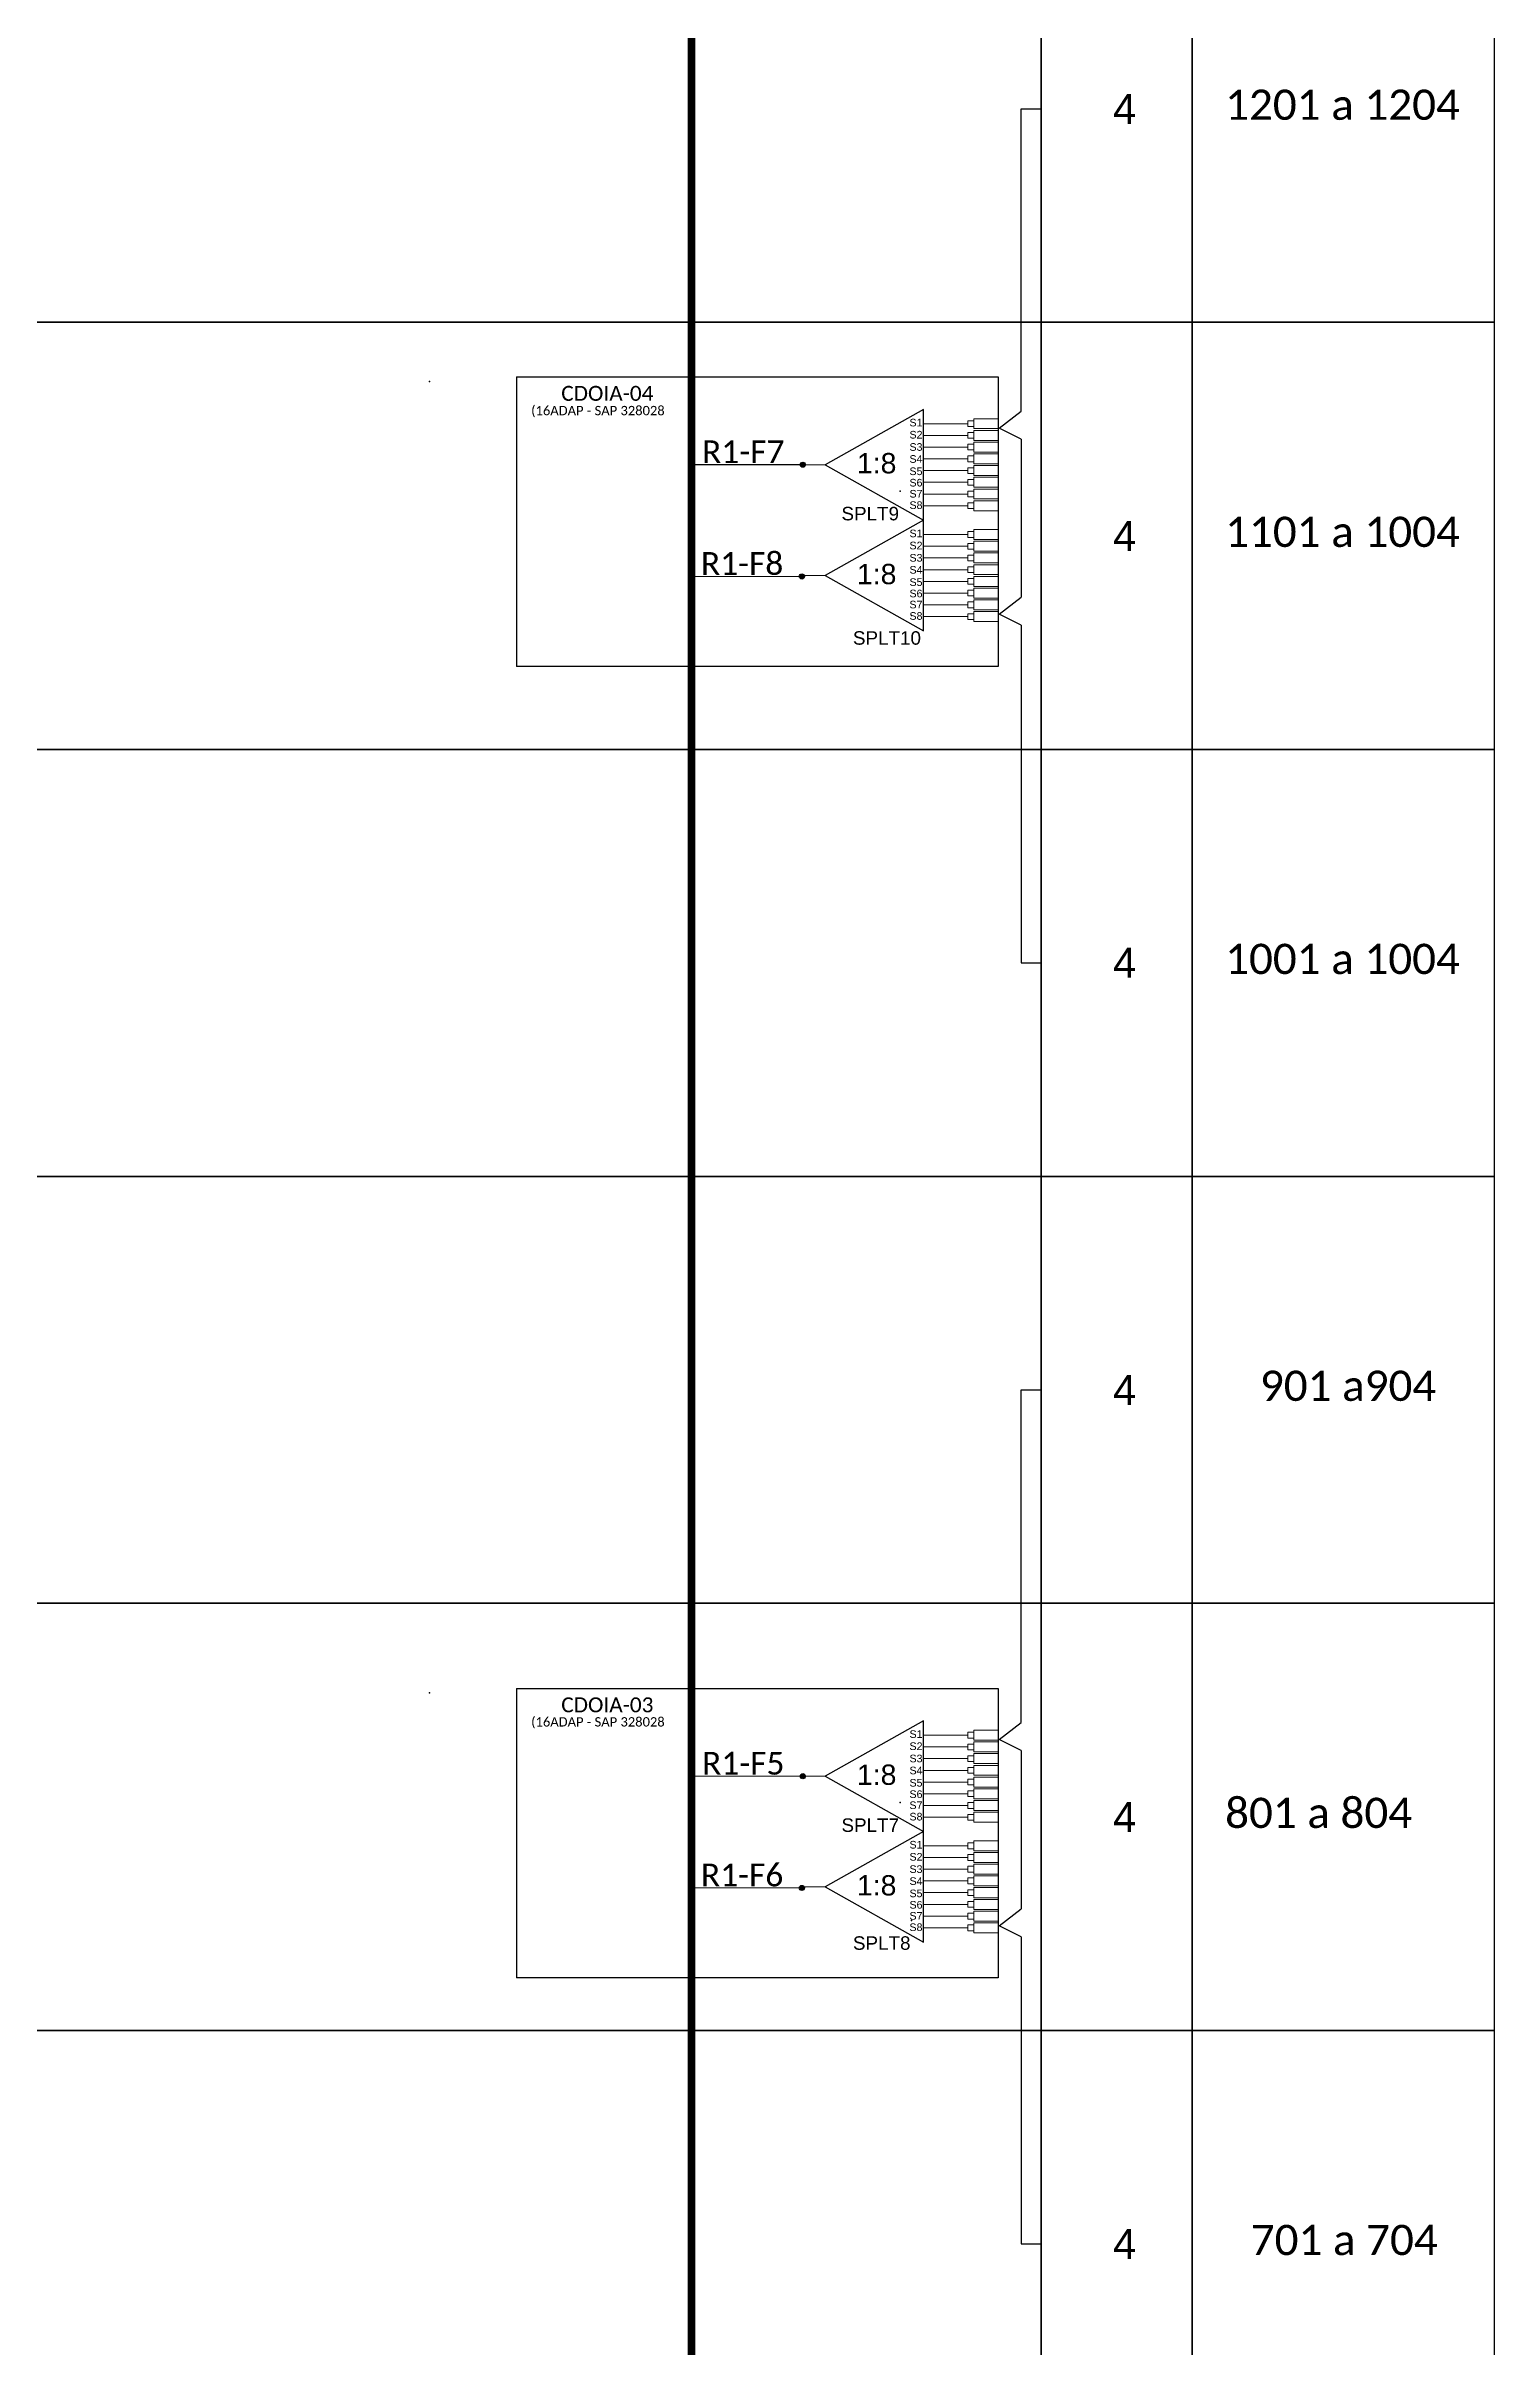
# Model space of a CAD drawing. Header units: metres. Extents: x -3 to 1679, y -2 to 592.
# Drawn here: x 667 to 730.2, y 402.3 to 502.7 of the extents above; entities that cross this region are included whole.
import ezdxf
from ezdxf.enums import TextEntityAlignment as Align

# ---------------------------------------------------------------- set-up
doc = ezdxf.new("R2010")
doc.units = ezdxf.units.M
doc.styles.add('ARIAL', font='arial.ttf')
doc.styles.add('WMF-Calibri0', font='calibri.ttf')

# ---------------------------------------------------------------- blocks, each defined once
blk = doc.blocks.new('A$C415C251F')
at = {"color": 3}
blk.add_point((0, 0), dxfattribs=at)
blk = doc.blocks.new('LEG_CDOIA8_C-SPLT_ESQ')
at = {"color": 3, "extrusion": (0, 0, -1), "xscale": -1, "zscale": -1}
blk.add_blockref('A$C415C251F', (0, 0), dxfattribs=at)
at = {"color": 1, "style": 'WMF-Calibri0', "flags": 4}
blk.add_attdef('MODELO', text='', height=1.5, dxfattribs=at).set_placement((22.54, -4.54), align=Align.CENTER)
blk.add_attdef('CDO', (21.44, -2.61), '', height=2, dxfattribs=at)
at = {"style": 'ARIAL', "flags": 4}
blk.add_attdef('SPLITAGEM', text='', height=1.5, dxfattribs=at).set_placement((18.61, -12.59), align=Align.CENTER)
blk = doc.blocks.new('SPLT_1-8_SC-APC')
at = {"color": 1}
blk.add_lwpolyline([(-7.37, -2.1), (-17.04, -7.55), (-7.37, -13), (-7.37, -2.1)], dxfattribs=at)
at = {"color": 3, "lineweight": 0}
for points in [[(-2.99, -3.51), (-7.37, -3.51)], [(-2.41, -3.02), (-2.41, -4)], [(-2.41, -3.02), (0, -3.02)], [(-2.41, -4), (0, -4)], [(-2.41, -4.17), (-2.41, -5.16)], [(-2.41, -4.17), (0, -4.17)], [(-7.37, -4.66), (-2.99, -4.66)], [(-7.37, -5.82), (-2.99, -5.82)], [(-2.41, -5.16), (0, -5.16)], [(-2.41, -5.32), (-2.41, -6.31)], [(-2.41, -5.32), (0, -5.32)], [(-2.41, -6.31), (0, -6.31)], [(-2.41, -6.48), (-2.41, -7.46)], [(-2.41, -6.48), (0, -6.48)], [(-7.37, -6.97), (-2.99, -6.97)], [(-7.37, -8.12), (-2.99, -8.12)], [(-2.41, -7.46), (0, -7.46)], [(-2.41, -7.63), (-2.41, -8.62)], [(-2.41, -7.63), (0, -7.63)], [(-2.41, -8.62), (0, -8.62)], [(-2.41, -8.78), (-2.41, -9.77)], [(-2.41, -8.78), (0, -8.78)], [(-7.37, -9.28), (-2.99, -9.28)], [(-7.37, -10.43), (-2.99, -10.43)], [(-2.41, -9.77), (0, -9.77)], [(-2.41, -9.94), (-2.41, -10.92)], [(-2.41, -9.94), (0, -9.94)], [(-2.41, -10.92), (0, -10.92)], [(-2.41, -11.09), (-2.41, -12.08)], [(-2.41, -11.09), (0, -11.09)], [(-7.37, -11.58), (-2.99, -11.58)], [(-2.41, -12.08), (0, -12.08)]]:
    blk.add_lwpolyline(points, dxfattribs=at)
for points in [[(-2.99, -3.22), (-2.41, -3.22), (-2.41, -3.8), (-2.99, -3.8)], [(-2.99, -4.38), (-2.41, -4.38), (-2.41, -4.95), (-2.99, -4.95)], [(-2.99, -5.53), (-2.41, -5.53), (-2.41, -6.1), (-2.99, -6.1)], [(-2.99, -6.68), (-2.41, -6.68), (-2.41, -7.26), (-2.99, -7.26)], [(-2.99, -7.84), (-2.41, -7.84), (-2.41, -8.41), (-2.99, -8.41)], [(-2.99, -8.99), (-2.41, -8.99), (-2.41, -9.56), (-2.99, -9.56)], [(-2.99, -10.14), (-2.41, -10.14), (-2.41, -10.72), (-2.99, -10.72)], [(-2.99, -11.3), (-2.41, -11.3), (-2.41, -11.87), (-2.99, -11.87)]]:
    blk.add_lwpolyline(points, close=True, dxfattribs=at)
at = {"color": 1, "lineweight": 0}
blk.add_lwpolyline([(-17.04, -7.55), (-19.26, -7.55)], dxfattribs=at)
at = {"color": 1, "style": 'ARIAL'}
for s, height, p in [('S1', 0.75, (-8.74, -3.78)), ('S2', 0.75, (-8.74, -4.97)), ('1:8', 2, (-13.91, -8.4)), ('S3', 0.75, (-8.74, -6.18)), ('S4', 0.75, (-8.74, -7.36)), ('S5', 0.75, (-8.74, -8.57)), ('S6', 0.75, (-8.74, -9.69)), ('S7', 0.75, (-8.74, -10.78)), ('S8', 0.75, (-8.74, -11.9))]:
    blk.add_text(s, height=height, dxfattribs=at).set_placement(p)
blk = doc.blocks.new('SPLITTER_')
blk.add_point((0, 0))
at = {"style": 'ARIAL', "flags": 4}
blk.add_attdef('SPLT', (0, -3.26), '', height=1.5, dxfattribs=at)

msp = doc.modelspace()

# ---------------------------------------------------------------- hatches: boundary and pattern name
h = msp.add_hatch(color=3)
h.dxf.hatch_style = 1
edge = h.paths.add_edge_path()
edge.add_arc((700.04, 484.41), 0.112, 0, 360)
h = msp.add_hatch(color=3)
h.dxf.hatch_style = 1
edge = h.paths.add_edge_path()
edge.add_arc((700, 479.53), 0.112, 0, 360)
h = msp.add_hatch(color=3)
h.dxf.hatch_style = 1
edge = h.paths.add_edge_path()
edge.add_arc((700.04, 427.14), 0.112, 0, 360)
h = msp.add_hatch(color=3)
h.dxf.hatch_style = 1
edge = h.paths.add_edge_path()
edge.add_arc((700, 422.26), 0.112, 0, 360)

# ---------------------------------------------------------------- linework, layer by layer
at = {"color": 5, "const_width": 0.346}
msp.add_lwpolyline([(695.18, 538.95), (695.18, 250.7), (699.88, 250.7), (699.88, 249.7)], dxfattribs=at)
for points in [[(616.91, 509.27), (710.46, 509.27), (710.46, 490.63), (616.91, 490.63)], [(710.46, 509.27), (717.05, 509.27), (717.05, 490.63), (710.46, 490.63)], [(717.05, 509.27), (730.24, 509.27), (730.24, 490.63), (717.05, 490.63)], [(616.91, 490.63), (710.46, 490.63), (710.46, 471.98), (616.91, 471.98)], [(710.46, 490.63), (717.05, 490.63), (717.05, 471.98), (710.46, 471.98)], [(717.05, 490.63), (730.24, 490.63), (730.24, 471.98), (717.05, 471.98)], [(616.91, 471.98), (710.46, 471.98), (710.46, 453.33), (616.91, 453.33)], [(710.46, 471.98), (717.05, 471.98), (717.05, 453.33), (710.46, 453.33)], [(717.05, 471.98), (730.24, 471.98), (730.24, 453.33), (717.05, 453.33)], [(616.91, 453.33), (710.46, 453.33), (710.46, 434.69), (616.91, 434.69)], [(710.46, 453.33), (717.05, 453.33), (717.05, 434.69), (710.46, 434.69)], [(717.05, 453.33), (730.24, 453.33), (730.24, 434.69), (717.05, 434.69)], [(616.91, 434.69), (710.46, 434.69), (710.46, 416.04), (616.91, 416.04)], [(710.46, 434.69), (717.05, 434.69), (717.05, 416.04), (710.46, 416.04)], [(717.05, 434.69), (730.24, 434.69), (730.24, 416.04), (717.05, 416.04)], [(616.91, 416.04), (710.46, 416.04), (710.46, 397.39), (616.91, 397.39)], [(710.46, 416.04), (717.05, 416.04), (717.05, 397.39), (710.46, 397.39)], [(717.05, 416.04), (730.24, 416.04), (730.24, 397.39), (717.05, 397.39)]]:
    msp.add_lwpolyline(points, close=True)
at = {"color": 3}
for points in [[(709.58, 486.75), (709.58, 499.95), (710.46, 499.95)], [(709.58, 485.53), (708.62, 486.01), (709.58, 486.75)], [(709.58, 485.53), (709.58, 478.62)], [(709.58, 477.4), (708.62, 477.88), (709.58, 478.62)], [(709.58, 477.4), (709.58, 462.66), (710.46, 462.66)], [(709.58, 429.48), (709.58, 444.01), (710.46, 444.01)], [(709.58, 428.26), (708.62, 428.74), (709.58, 429.48)], [(709.58, 428.26), (709.58, 421.35)], [(709.58, 420.13), (708.62, 420.61), (709.58, 421.35)], [(709.58, 420.13), (709.58, 406.72), (710.46, 406.72)]]:
    msp.add_lwpolyline(points, dxfattribs=at)
at = {"color": 1}
for points in [[(687.54, 488.24), (708.58, 488.24), (708.58, 475.6), (687.54, 475.6)], [(687.54, 488.24), (687.54, 475.6)], [(687.54, 430.97), (708.58, 430.97), (708.58, 418.34), (687.54, 418.34)], [(687.54, 430.97), (687.54, 418.34)]]:
    msp.add_lwpolyline(points, dxfattribs=at)
at = {"color": 5}
for points in [[(700.03, 484.41), (695.18, 484.4)], [(699.99, 479.53), (695.14, 479.52)], [(700.03, 427.14), (695.18, 427.13)], [(699.99, 422.26), (695.14, 422.25)]]:
    msp.add_lwpolyline(points, dxfattribs=at)
at = {"color": 3}
for centre in [(700.04, 484.41), (700, 479.53), (700.04, 427.14), (700, 422.26)]:
    msp.add_circle(centre, 0.112, dxfattribs=at)

# ---------------------------------------------------------------- block references
ref = msp.add_blockref('LEG_CDOIA8_C-SPLT_ESQ', (683.74, 488.05), dxfattribs=dict(at, xscale=0.32591268864, yscale=0.32591268864, zscale=0.32591268864))
ref.add_attrib('CDO', 'CDOIA-04', (689.49, 487.2), dxfattribs={"color": 1, "height": 0.652, "style": 'WMF-Calibri0'})
ref.add_attrib('MODELO', '(16ADAP - SAP 328028', dxfattribs={"color": 1, "height": 0.4074, "style": 'WMF-Calibri0'}).set_placement((691.09, 486.57), align=Align.CENTER)
at = {"color": 3, "xscale": 0.4438259915471911, "yscale": 0.4438259915471911, "zscale": 0.4438259915471911}
for p in [(708.58, 487.76), (708.58, 482.92), (708.58, 430.49), (708.58, 425.66)]:
    msp.add_blockref('SPLT_1-8_SC-APC', p, dxfattribs=at)
ref = msp.add_blockref('SPLITTER_', (704.29, 483.26), dxfattribs=dict(xscale=-0.3928411872000001, yscale=0.3928411872000001, zscale=0.3928411872000001))
ref.add_attrib('SPLT', 'SPLT9', (701.73, 481.98), dxfattribs={"height": 0.589, "style": 'ARIAL'})
ref = msp.add_blockref('SPLITTER_', (704.79, 477.83), dxfattribs=dict(xscale=-0.3928411872000001, yscale=0.3928411872000001, zscale=0.3928411872000001))
ref.add_attrib('SPLT', 'SPLT10', (702.23, 476.55), dxfattribs={"height": 0.589, "style": 'ARIAL'})
at = {"color": 3}
ref = msp.add_blockref('LEG_CDOIA8_C-SPLT_ESQ', (683.74, 430.78), dxfattribs=dict(at, xscale=0.32591268864, yscale=0.32591268864, zscale=0.32591268864))
ref.add_attrib('CDO', 'CDOIA-03', (689.49, 429.93), dxfattribs={"color": 1, "height": 0.652, "style": 'WMF-Calibri0'})
ref.add_attrib('MODELO', '(16ADAP - SAP 328028', dxfattribs={"color": 1, "height": 0.4074, "style": 'WMF-Calibri0'}).set_placement((691.09, 429.31), align=Align.CENTER)
ref = msp.add_blockref('SPLITTER_', (704.29, 425.99), dxfattribs=dict(xscale=-0.3928411872000001, yscale=0.3928411872000001, zscale=0.3928411872000001))
ref.add_attrib('SPLT', 'SPLT7', (701.73, 424.71), dxfattribs={"height": 0.589, "style": 'ARIAL'})
ref = msp.add_blockref('SPLITTER_', (704.79, 420.84), dxfattribs=dict(xscale=-0.3928411872000001, yscale=0.3928411872000001, zscale=0.3928411872000001))
ref.add_attrib('SPLT', 'SPLT8', (702.23, 419.56), dxfattribs={"height": 0.589, "style": 'ARIAL'})

# ---------------------------------------------------------------- texts
at = {"style": 'WMF-Calibri0'}
for s, height, p in [('1201 a 1204', 1.3195, (718.49, 499.47)), ('1101 a 1004', 1.3195, (718.49, 480.82)), ('1001 a 1004', 1.3195, (718.49, 462.17)), ('901 a904', 1.319, (720.01, 443.53)), ('801 a 804', 1.319, (718.49, 424.88)), ('701 a 704', 1.319, (719.61, 406.23))]:
    msp.add_text(s, height=height, dxfattribs=at).set_placement(p)
at = {"color": 5, "style": 'WMF-Calibri0'}
for s, p in [('R1-F7', (695.64, 484.48)), ('R1-F8', (695.59, 479.6)), ('R1-F5', (695.64, 427.21)), ('R1-F6', (695.59, 422.33))]:
    msp.add_text(s, height=0.994, dxfattribs=at).set_placement(p)
at = {"style": 'ARIAL', "flags": 12}
for p in [(714.1, 499.95), (714.1, 481.3), (714.1, 462.66), (714.1, 444.01), (714.1, 425.36), (714.1, 406.72)]:
    msp.add_attdef('4', text='XX', height=1.31, dxfattribs=at).set_placement(p, align=Align.MIDDLE_CENTER)

doc.saveas('drawing.dxf')
